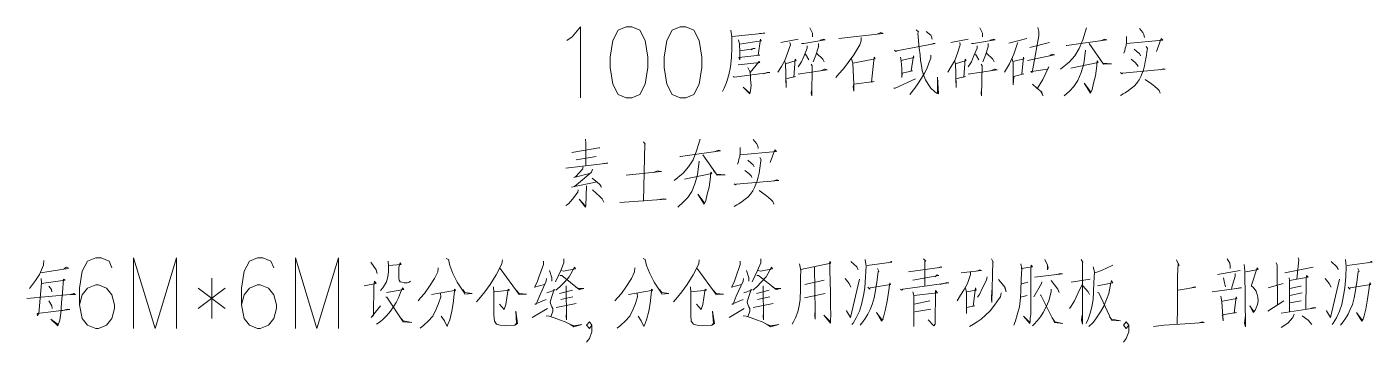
# Model space of a CAD drawing. Header units: millimetres. Extents: x -30643 to 86172, y -19411 to 63186.
# Drawn here: x 60134 to 72836, y 36972 to 39948 of the extents above; entities that cross this region are included whole.
import ezdxf

# ---------------------------------------------------------------- set-up
doc = ezdxf.new("R2010")
doc.units = ezdxf.units.MM

msp = doc.modelspace()

# ---------------------------------------------------------------- linework, layer by layer
at = {"color": 0, "lineweight": 0}
for points in [[(65234, 39821), (65284, 39853), (65361, 39948), (65361, 39280)], [(66782, 39917), (66791, 39854), (66791, 39754), (66787, 39659), (66778, 39570), (66761, 39496), (66740, 39422), (66719, 39369), (66702, 39337)], [(66795, 39859), (67102, 39890), (67086, 39890), (67052, 39886)], [(67528, 39938), (67553, 39890), (67553, 39854)], [(67801, 39838), (68219, 39886), (68198, 39896), (68164, 39880)], [(68530, 39922), (68552, 39901), (68547, 39890), (68559, 39748), (68568, 39685), (68572, 39632), (68580, 39585), (68589, 39538), (68601, 39496), (68618, 39449), (68644, 39406), (68669, 39369), (68703, 39337), (68724, 39322), (68741, 39317), (68732, 39475), (68732, 39327)], [(68627, 39906), (68669, 39869), (68677, 39854), (68682, 39833)], [(69133, 39938), (69157, 39890), (69157, 39854)], [(69680, 39943), (69689, 39906), (69689, 39864), (69659, 39691), (69625, 39517), (69613, 39527), (69621, 39527), (69772, 39548), (69785, 39570), (69726, 39453), (69676, 39369)], [(70139, 39938), (70105, 39827), (70071, 39743), (70029, 39674), (69979, 39617), (69895, 39548)], [(70640, 39933), (70670, 39896), (70682, 39875), (70686, 39848)], [(66854, 39827), (66862, 39785), (66866, 39717), (66866, 39638), (66858, 39659), (67056, 39680), (67039, 39680), (67060, 39833), (67069, 39817), (66862, 39785)], [(67338, 39801), (67343, 39780), (67317, 39701), (67292, 39632), (67258, 39575), (67224, 39522)], [(67254, 39801), (67418, 39833)], [(67502, 39769), (67502, 39748), (67469, 39670), (67447, 39617), (67418, 39570)], [(67447, 39791), (67460, 39791), (67469, 39791), (67671, 39827), (67659, 39833), (67625, 39822)], [(67608, 39791), (67608, 39759), (67583, 39680), (67557, 39617)], [(68012, 39848), (68012, 39817), (67999, 39780), (67941, 39685), (67890, 39612), (67844, 39553), (67801, 39506), (67772, 39469)], [(68328, 39727), (68340, 39717), (68349, 39722), (68711, 39791), (68694, 39791), (68677, 39785)], [(68943, 39801), (68947, 39780), (68922, 39701), (68896, 39632), (68863, 39575), (68829, 39522)], [(68858, 39801), (69023, 39833)], [(69107, 39769), (69107, 39748), (69074, 39670), (69053, 39617), (69023, 39570)], [(69053, 39791), (69065, 39791), (69074, 39791), (69276, 39827), (69263, 39833), (69229, 39822)], [(69212, 39791), (69212, 39759), (69187, 39680), (69162, 39617)], [(69490, 39801), (69486, 39785), (69452, 39691), (69411, 39601), (69385, 39553), (69364, 39522)], [(69575, 39838), (69407, 39795)], [(69604, 39754), (69789, 39801)], [(69946, 39774), (69954, 39774), (70333, 39827), (70311, 39833), (70274, 39817)], [(70164, 39791), (70299, 39596), (70375, 39601), (70295, 39606), (70266, 39643)], [(70703, 39764), (70716, 39743), (70712, 39733), (70703, 39664), (70695, 39617), (70686, 39580), (70678, 39543), (70665, 39511), (70653, 39480), (70636, 39449), (70615, 39417), (70590, 39390), (70565, 39369), (70535, 39348), (70506, 39327), (70485, 39317), (70459, 39301)], [(70518, 39859), (70518, 39806), (70514, 39774), (70506, 39748), (70501, 39722), (70493, 39701)], [(70518, 39791), (70860, 39822), (70843, 39838), (70800, 39717)], [(66866, 39722), (67010, 39743), (66993, 39743), (66972, 39733)], [(67292, 39622), (67296, 39596), (67300, 39511), (67305, 39375), (67300, 39459), (67393, 39480), (67376, 39475), (67389, 39643), (67397, 39632), (67296, 39601)], [(67485, 39691), (67519, 39638)], [(67591, 39701), (67650, 39643), (67663, 39617)], [(67920, 39648), (67932, 39606), (67941, 39406), (67941, 39343), (67937, 39385), (67941, 39406), (68134, 39432), (68109, 39427), (68134, 39664), (68143, 39648), (67932, 39606)], [(68383, 39664), (68391, 39627), (68395, 39553), (68395, 39469), (68400, 39511), (68497, 39532), (68484, 39532), (68505, 39674), (68509, 39659), (68391, 39632)], [(68669, 39680), (68669, 39653), (68652, 39606), (68631, 39553), (68610, 39511), (68580, 39464), (68547, 39411), (68518, 39369), (68471, 39311)], [(68896, 39622), (68901, 39596), (68905, 39511), (68909, 39375), (68905, 39459), (68998, 39480), (68981, 39475), (68993, 39643), (69002, 39632), (68901, 39601)], [(69091, 39691), (69124, 39638)], [(69195, 39701), (69255, 39643), (69267, 39617)], [(69435, 39653), (69448, 39612), (69448, 39464), (69448, 39401), (69452, 39480), (69549, 39506), (69528, 39501), (69545, 39664), (69549, 39648), (69444, 39622)], [(69583, 39632), (69836, 39685), (69819, 39691), (69794, 39680)], [(70131, 39727), (70114, 39601), (70088, 39517), (70059, 39443), (70021, 39385), (69979, 39343), (69929, 39296)], [(70561, 39643), (70598, 39612), (70619, 39591), (70627, 39575)], [(70590, 39738), (70619, 39712), (70640, 39696), (70648, 39674)], [(66804, 39480), (66811, 39475), (67148, 39517), (67123, 39517), (67094, 39506)], [(66849, 39591), (67056, 39612), (67048, 39622), (66963, 39517)], [(66942, 39564), (66959, 39527), (66968, 39496), (66968, 39453), (66972, 39396), (66968, 39348), (66959, 39317), (66896, 39380), (66959, 39322)], [(67418, 39506), (67426, 39501), (67435, 39506), (67692, 39543), (67671, 39548), (67667, 39548), (67637, 39538)], [(67540, 39596), (67549, 39580), (67545, 39296), (67540, 39327), (67545, 39358)], [(69023, 39506), (69031, 39501), (69040, 39506), (69297, 39543), (69276, 39548), (69271, 39548), (69242, 39538)], [(69145, 39596), (69153, 39580), (69149, 39296), (69145, 39327), (69149, 39358)], [(69992, 39559), (70249, 39612), (70240, 39627), (70236, 39580), (70223, 39485), (70207, 39417), (70194, 39358), (70177, 39322), (70118, 39417), (70177, 39337)], [(70459, 39517), (70472, 39506), (70480, 39511), (70881, 39548), (70864, 39553), (70834, 39543)], [(68319, 39369), (68332, 39369), (68526, 39459)], [(69630, 39406), (69672, 39369), (69710, 39337), (69718, 39332), (69722, 39317), (69730, 39296), (69706, 39343)], [(70695, 39453), (70754, 39411), (70784, 39385), (70809, 39364), (70826, 39348), (70834, 39322)], [(65409, 38889), (65413, 38852), (65413, 38637)], [(66492, 38889), (66458, 38779), (66424, 38694), (66382, 38626), (66331, 38568), (66247, 38499)], [(66993, 38884), (67022, 38847), (67035, 38826), (67039, 38800)], [(65544, 38805), (65536, 38805), (65279, 38762)], [(65956, 38862), (65973, 38841), (65969, 38847), (65956, 38304)], [(66298, 38726), (66306, 38726), (66685, 38779), (66664, 38784), (66626, 38768)], [(66870, 38810), (66870, 38758), (66866, 38726), (66858, 38699), (66854, 38673), (66845, 38652)], [(66870, 38741), (67212, 38773), (67195, 38789), (67153, 38668)], [(65582, 38658), (65603, 38663), (65619, 38663), (65224, 38615)], [(65388, 38626), (65379, 38605), (65317, 38537), (65300, 38526), (65447, 38563)], [(65321, 38694), (65510, 38726)], [(66483, 38679), (66467, 38552), (66441, 38468), (66412, 38394), (66374, 38336), (66331, 38294), (66281, 38247)], [(66516, 38741), (66652, 38547), (66728, 38552), (66647, 38557), (66618, 38594)], [(67056, 38715), (67069, 38694), (67065, 38684), (67056, 38615), (67048, 38568), (67039, 38531), (67031, 38494), (67018, 38463), (67006, 38431), (66989, 38399), (66968, 38368), (66942, 38342), (66917, 38321), (66887, 38299), (66858, 38278), (66837, 38268), (66811, 38252)], [(66942, 38689), (66972, 38663), (66993, 38647), (67001, 38626)], [(65476, 38605), (65464, 38578), (65379, 38505), (65304, 38442), (65275, 38436), (65519, 38484)], [(65472, 38520), (65540, 38463), (65552, 38447), (65557, 38431)], [(65792, 38547), (66125, 38584), (66121, 38584), (66091, 38589), (66049, 38573)], [(66344, 38510), (66601, 38563), (66592, 38578), (66588, 38531), (66576, 38436), (66559, 38368), (66546, 38310), (66529, 38273), (66471, 38368), (66529, 38289)], [(66811, 38468), (66824, 38457), (66832, 38463), (67233, 38499), (67216, 38505), (67186, 38494)], [(66913, 38594), (66951, 38563), (66972, 38542), (66980, 38526)], [(65341, 38410), (65337, 38389), (65287, 38321), (65249, 38278), (65224, 38262)], [(65417, 38447), (65413, 38262), (65409, 38247), (65350, 38321), (65409, 38257)], [(65476, 38410), (65544, 38347), (65565, 38325), (65582, 38294)], [(67048, 38404), (67106, 38363), (67136, 38336), (67161, 38315), (67178, 38299), (67186, 38273)], [(65733, 38289), (66172, 38321), (66146, 38325), (66091, 38315)], [(60294, 37742), (60290, 37700), (60252, 37611), (60214, 37553), (60176, 37505), (60159, 37479)], [(60936, 37673), (60911, 37737), (60834, 37768), (60784, 37768), (60707, 37737), (60656, 37641), (60631, 37482), (60631, 37323), (60656, 37195), (60707, 37132), (60784, 37100), (60809, 37100), (60886, 37132), (60936, 37195), (60962, 37291), (60962, 37323), (60936, 37418), (60886, 37482), (60809, 37513), (60784, 37513), (60707, 37482), (60656, 37418), (60631, 37323)], [(61140, 37100), (61140, 37768), (61344, 37100), (61548, 37768), (61548, 37100)], [(62465, 37673), (62439, 37737), (62363, 37768), (62312, 37768), (62235, 37737), (62185, 37641), (62159, 37482), (62159, 37323), (62185, 37195), (62235, 37132), (62312, 37100), (62337, 37100), (62414, 37132), (62465, 37195), (62490, 37291), (62490, 37323), (62465, 37418), (62414, 37482), (62337, 37513), (62312, 37513), (62235, 37482), (62185, 37418), (62159, 37323)], [(62669, 37100), (62669, 37768), (62872, 37100), (63076, 37768), (63076, 37100)], [(63381, 37727), (63432, 37653), (63440, 37621)], [(63546, 37737), (63550, 37689), (63550, 37637), (63541, 37589), (63529, 37542), (63512, 37511), (63495, 37484), (63474, 37458)], [(64093, 37763), (64114, 37753), (64127, 37695), (64156, 37621), (64198, 37537), (64253, 37453), (64270, 37426), (64337, 37432), (64270, 37442), (64249, 37468)], [(64624, 37748), (64619, 37710), (64564, 37606), (64510, 37516), (64459, 37447), (64417, 37395), (64379, 37352)], [(65011, 37737), (65011, 37706), (64969, 37585), (64952, 37537), (64927, 37490), (65023, 37516)], [(65205, 37758), (65205, 37721), (65175, 37647), (65150, 37595), (65125, 37542)], [(65952, 37763), (65973, 37753), (65986, 37695), (66015, 37621), (66058, 37537), (66113, 37453), (66129, 37426), (66196, 37432), (66129, 37442), (66108, 37468)], [(66483, 37748), (66478, 37710), (66424, 37606), (66369, 37516), (66319, 37447), (66277, 37395), (66239, 37352)], [(66870, 37737), (66870, 37706), (66828, 37585), (66811, 37537), (66786, 37490), (66883, 37516)], [(67064, 37758), (67064, 37721), (67034, 37647), (67009, 37595), (66984, 37542)], [(67443, 37658), (67725, 37716), (67717, 37732), (67717, 37653), (67721, 37437), (67721, 37326), (67721, 37311), (67725, 37231), (67721, 37179), (67721, 37152), (67658, 37226), (67717, 37169)], [(67915, 37732), (67970, 37684), (67978, 37668), (67982, 37653)], [(68050, 37753), (68050, 37748), (68058, 37689), (68054, 37589), (68046, 37484), (68033, 37411), (68016, 37326), (67995, 37263), (67965, 37200), (67936, 37152), (67923, 37137)], [(68067, 37695), (68302, 37727), (68294, 37732), (68273, 37721)], [(68601, 37758), (68623, 37737), (68614, 37732), (68614, 37505)], [(69242, 37758), (69259, 37727), (69255, 37737), (69246, 37347), (69242, 37379), (69246, 37463)], [(69747, 37753), (69772, 37700), (69777, 37674), (69772, 37653), (69772, 37700)], [(70088, 37753), (70105, 37727), (70101, 37732), (70101, 37142), (70093, 37184), (70097, 37226)], [(70988, 37748), (71013, 37695), (71005, 37710), (71000, 37600), (71000, 37290), (70996, 37142)], [(71468, 37758), (71493, 37716), (71497, 37689), (71497, 37668)], [(72137, 37768), (72146, 37748), (72125, 37568)], [(72449, 37732), (72503, 37684), (72512, 37668), (72516, 37653)], [(72584, 37753), (72584, 37748), (72592, 37689), (72588, 37589), (72579, 37484), (72567, 37411), (72550, 37326), (72529, 37263), (72499, 37200), (72470, 37152), (72458, 37137)], [(72601, 37695), (72836, 37727), (72828, 37732), (72807, 37721)], [(60264, 37626), (60525, 37668), (60525, 37674), (60508, 37679), (60483, 37663)], [(63553, 37695), (63667, 37706), (63659, 37721), (63646, 37679), (63646, 37642), (63646, 37611), (63646, 37574), (63650, 37558), (63659, 37542), (63676, 37537), (63697, 37532), (63726, 37532), (63743, 37537), (63756, 37547)], [(64017, 37674), (64013, 37637), (63983, 37574), (63937, 37500), (63890, 37432), (63852, 37390), (63828, 37363)], [(64602, 37668), (64783, 37421), (64851, 37426), (64783, 37432), (64754, 37463)], [(65070, 37647), (65091, 37579), (65091, 37547)], [(65180, 37647), (65201, 37642), (65314, 37663), (65305, 37679), (65256, 37589), (65213, 37542), (65167, 37494), (65129, 37463)], [(65167, 37600), (65184, 37600), (65348, 37468), (65394, 37479), (65339, 37479), (65310, 37494)], [(65876, 37674), (65872, 37637), (65842, 37574), (65797, 37500), (65750, 37432), (65712, 37390), (65687, 37363)], [(66462, 37668), (66643, 37421), (66711, 37426), (66643, 37432), (66614, 37463)], [(66930, 37647), (66951, 37579), (66951, 37547)], [(67039, 37647), (67060, 37642), (67174, 37663), (67165, 37679), (67115, 37589), (67072, 37542), (67026, 37494), (66989, 37463)], [(67026, 37600), (67043, 37600), (67208, 37468), (67254, 37479), (67199, 37479), (67170, 37494)], [(67431, 37710), (67443, 37647), (67439, 37585), (67439, 37473), (67435, 37373), (67426, 37316), (67414, 37258), (67393, 37200), (67376, 37169), (67359, 37142)], [(67570, 37679), (67578, 37263), (67578, 37189), (67574, 37221), (67578, 37284)], [(68167, 37668), (68180, 37642), (68172, 37637), (68160, 37537), (68147, 37458), (68134, 37390), (68117, 37326), (68096, 37279), (68075, 37237), (68050, 37195), (68029, 37163), (68003, 37131)], [(68459, 37637), (68774, 37679), (68761, 37684), (68741, 37674)], [(68500, 37558), (68745, 37600), (68728, 37606), (68707, 37589)], [(69043, 37632), (69043, 37611), (69015, 37526), (68985, 37468), (68951, 37416), (68917, 37363)], [(68955, 37626), (69149, 37647), (69132, 37653), (69103, 37642)], [(69520, 37710), (69528, 37668), (69524, 37563), (69520, 37458), (69516, 37390), (69507, 37305), (69486, 37231), (69469, 37174), (69452, 37131)], [(69524, 37668), (69629, 37684), (69617, 37700), (69613, 37647), (69613, 37237), (69608, 37195), (69608, 37169), (69604, 37148), (69545, 37216), (69604, 37158)], [(69650, 37585), (69912, 37616), (69895, 37621), (69857, 37611)], [(70202, 37684), (70214, 37637), (70210, 37532), (70206, 37447), (70202, 37373), (70190, 37305), (70173, 37247), (70156, 37189), (70135, 37148)], [(70387, 37700), (70282, 37647), (70219, 37626)], [(71375, 37611), (71590, 37647)], [(71544, 37621), (71544, 37595), (71510, 37479)], [(71627, 37706), (71636, 37642), (71640, 37116), (71632, 37152), (71640, 37226)], [(71644, 37637), (71762, 37658), (71750, 37674), (71699, 37511), (71699, 37500), (71712, 37490), (71729, 37468), (71741, 37453), (71750, 37421), (71758, 37395), (71762, 37363), (71754, 37326), (71741, 37295), (71733, 37273), (71720, 37258), (71712, 37252), (71682, 37316), (71716, 37263), (71724, 37263)], [(71931, 37721), (71939, 37700), (71939, 37684), (71943, 37321)], [(72011, 37626), (72280, 37679)], [(72057, 37553), (72234, 37585), (72217, 37600), (72213, 37558), (72209, 37284)], [(72702, 37668), (72715, 37642), (72706, 37637), (72693, 37537), (72681, 37458), (72668, 37390), (72651, 37326), (72630, 37279), (72609, 37237), (72584, 37195), (72563, 37163), (72537, 37131)], [(60269, 37574), (60273, 37532), (60247, 37242), (60235, 37221), (60231, 37242), (60538, 37279), (60521, 37284), (60462, 37269)], [(60273, 37526), (60496, 37558), (60479, 37568), (60470, 37442), (60462, 37342), (60454, 37247), (60445, 37179), (60425, 37126), (60361, 37189), (60429, 37137)], [(60340, 37500), (60366, 37468), (60370, 37447)], [(61752, 37482), (62007, 37291)], [(62007, 37482), (61752, 37291)], [(61879, 37577), (61879, 37195)], [(63318, 37505), (63432, 37526), (63415, 37547), (63410, 37505), (63406, 37226), (63385, 37205), (63474, 37316)], [(63529, 37442), (63693, 37468), (63680, 37484), (63663, 37442), (63642, 37390), (63621, 37347), (63600, 37311), (63566, 37263), (63529, 37221), (63491, 37184), (63461, 37158), (63436, 37142)], [(63954, 37421), (64173, 37458), (64173, 37473), (64181, 37463), (64173, 37453), (64160, 37337), (64147, 37263), (64127, 37184), (64106, 37131), (64101, 37121), (64076, 37174), (64047, 37216)], [(64539, 37494), (64543, 37442), (64543, 37231), (64548, 37169), (64569, 37142), (64602, 37131), (64657, 37126), (64741, 37131), (64766, 37148), (64750, 37263), (64758, 37148), (64745, 37137)], [(64548, 37447), (64691, 37463), (64678, 37473), (64666, 37390), (64657, 37326), (64640, 37279), (64598, 37331)], [(65040, 37574), (65036, 37547), (64973, 37405), (64944, 37331), (64931, 37331), (65036, 37373)], [(65044, 37437), (65116, 37463), (65112, 37473), (65074, 37352), (65078, 37337), (65091, 37305), (65099, 37290), (65099, 37263), (65082, 37210)], [(65226, 37505), (65230, 37184), (65226, 37216), (65230, 37247)], [(65814, 37421), (66032, 37458), (66032, 37473), (66041, 37463), (66032, 37453), (66020, 37337), (66007, 37263), (65986, 37184), (65965, 37131), (65961, 37121), (65935, 37174), (65906, 37216)], [(66399, 37494), (66403, 37442), (66403, 37231), (66407, 37169), (66428, 37142), (66462, 37131), (66516, 37126), (66601, 37131), (66626, 37148), (66609, 37263), (66618, 37148), (66605, 37137)], [(66407, 37447), (66550, 37463), (66538, 37473), (66525, 37390), (66516, 37326), (66500, 37279), (66457, 37331)], [(66900, 37574), (66896, 37547), (66832, 37405), (66803, 37331), (66790, 37331), (66896, 37373)], [(66904, 37437), (66976, 37463), (66972, 37473), (66934, 37352), (66938, 37337), (66951, 37305), (66959, 37290), (66959, 37263), (66942, 37210)], [(67085, 37505), (67089, 37184), (67085, 37216), (67089, 37247)], [(67662, 37558), (67481, 37516)], [(67861, 37574), (67898, 37526), (67915, 37490)], [(67869, 37263), (67873, 37269), (67910, 37205), (67995, 37568)], [(68075, 37490), (68092, 37473), (68096, 37484), (68290, 37516), (68281, 37532), (68269, 37442), (68256, 37358), (68243, 37284), (68226, 37221), (68214, 37184), (68205, 37169), (68155, 37252), (68210, 37179), (68218, 37189)], [(68383, 37473), (68395, 37463), (68404, 37473), (68841, 37532), (68812, 37532), (68757, 37516)], [(68998, 37484), (69006, 37442), (69006, 37242), (69006, 37300), (69086, 37316), (69069, 37311), (69090, 37484), (69098, 37463), (69006, 37447)], [(69200, 37589), (69195, 37558), (69157, 37484), (69128, 37421), (69111, 37395)], [(69309, 37563), (69359, 37505), (69372, 37484), (69380, 37447), (69364, 37494)], [(69528, 37521), (69587, 37537)], [(69806, 37473), (69806, 37447), (69785, 37363), (69760, 37305), (69730, 37252), (69705, 37210), (69675, 37174), (69646, 37142), (69629, 37126)], [(69718, 37542), (69713, 37526), (69642, 37400)], [(69806, 37553), (69870, 37473), (69882, 37442)], [(70101, 37521), (70059, 37432), (70025, 37363), (69995, 37311), (69979, 37290)], [(69995, 37537), (70173, 37568)], [(70105, 37505), (70156, 37447), (70169, 37421)], [(70244, 37505), (70387, 37532), (70375, 37553), (70366, 37516), (70349, 37432), (70328, 37373), (70303, 37311), (70273, 37258), (70235, 37200), (70202, 37158), (70160, 37121)], [(71005, 37463), (71173, 37490), (71160, 37494), (71131, 37484)], [(71325, 37447), (71603, 37484), (71586, 37484), (71552, 37479)], [(71434, 37579), (71442, 37532), (71451, 37494)], [(71998, 37526), (71855, 37484)], [(72053, 37579), (72057, 37553), (72057, 37258)], [(72167, 37500), (72159, 37500), (72061, 37479)], [(72394, 37574), (72432, 37526), (72449, 37490)], [(72403, 37263), (72407, 37269), (72445, 37205), (72529, 37568)], [(72609, 37490), (72626, 37473), (72630, 37484), (72824, 37516), (72815, 37532), (72802, 37442), (72790, 37358), (72778, 37284), (72761, 37221), (72748, 37184), (72740, 37169), (72689, 37252), (72744, 37179), (72752, 37189)], [(60134, 37384), (60542, 37421), (60551, 37421), (60593, 37421), (60576, 37432), (60546, 37421)], [(60340, 37363), (60370, 37316), (60374, 37290)], [(63524, 37395), (63533, 37395), (63688, 37163), (63769, 37158), (63688, 37174), (63667, 37195)], [(64038, 37432), (64042, 37400), (64021, 37337), (64000, 37284), (63966, 37216), (63924, 37169), (63882, 37131), (63848, 37105)], [(65285, 37463), (65163, 37432)], [(65175, 37373), (65289, 37400)], [(65897, 37432), (65901, 37400), (65880, 37337), (65859, 37284), (65826, 37216), (65784, 37169), (65742, 37131), (65708, 37105)], [(67144, 37463), (67022, 37432)], [(67034, 37373), (67148, 37400)], [(67477, 37390), (67671, 37432)], [(68500, 37447), (68509, 37411), (68509, 37311), (68509, 37252), (68509, 37121), (68509, 37148), (68509, 37200)], [(68509, 37411), (68732, 37437), (68715, 37458), (68715, 37432), (68711, 37174), (68711, 37142), (68699, 37126), (68644, 37184)], [(68661, 37363), (68513, 37331)], [(69334, 37437), (69326, 37400), (69314, 37384), (69271, 37321), (69229, 37269), (69187, 37226), (69145, 37189), (69107, 37163), (69073, 37142), (69036, 37121)], [(69579, 37411), (69516, 37395)], [(69701, 37416), (69709, 37416), (69836, 37158), (69915, 37148), (69840, 37163), (69815, 37200)], [(70244, 37442), (70257, 37437), (70375, 37179), (70459, 37174), (70375, 37189), (70358, 37210)], [(71408, 37405), (71417, 37352), (71430, 37174), (71425, 37231), (71556, 37252), (71535, 37247), (71552, 37400), (71560, 37384), (71425, 37358)], [(71851, 37263), (72002, 37363)], [(72061, 37411), (72175, 37437)], [(72167, 37363), (72061, 37342)], [(64906, 37205), (65049, 37290)], [(65036, 37221), (65066, 37216), (65112, 37200), (65163, 37184), (65218, 37163), (65260, 37142), (65298, 37116), (65373, 37137), (65298, 37126), (65260, 37142)], [(65322, 37337), (65133, 37300)], [(66765, 37205), (66908, 37290)], [(66896, 37221), (66925, 37216), (66972, 37200), (67022, 37184), (67077, 37163), (67119, 37142), (67157, 37116), (67233, 37137), (67157, 37126), (67119, 37142)], [(67182, 37337), (66993, 37300)], [(68517, 37258), (68669, 37284)], [(71977, 37247), (72306, 37295), (72285, 37300), (72255, 37290)], [(72099, 37237), (72087, 37205), (72040, 37152), (71977, 37110)], [(72175, 37221), (72234, 37179), (72268, 37137)], [(65470, 37132), (65445, 37100), (65419, 37132), (65445, 37164), (65470, 37132), (65470, 37068), (65445, 37005), (65419, 36972)], [(70539, 37132), (70514, 37100), (70489, 37132), (70514, 37164), (70539, 37132), (70539, 37068), (70514, 37005), (70489, 36972)], [(70772, 37121), (70874, 37131), (71118, 37148), (71249, 37158), (71236, 37163), (71190, 37152)]]:
    msp.add_lwpolyline(points, dxfattribs=at)
for points in [[(65794, 39948), (65718, 39917), (65666, 39821), (65641, 39662), (65641, 39566), (65666, 39407), (65718, 39311), (65794, 39280), (65845, 39280), (65921, 39311), (65973, 39407), (65998, 39566), (65998, 39662), (65973, 39821), (65921, 39917), (65845, 39948)], [(66303, 39948), (66227, 39917), (66176, 39821), (66151, 39662), (66151, 39566), (66176, 39407), (66227, 39311), (66303, 39280), (66355, 39280), (66431, 39311), (66482, 39407), (66507, 39566), (66507, 39662), (66482, 39821), (66431, 39917), (66355, 39948)]]:
    msp.add_lwpolyline(points, close=True, dxfattribs=at)

doc.saveas('drawing.dxf')
